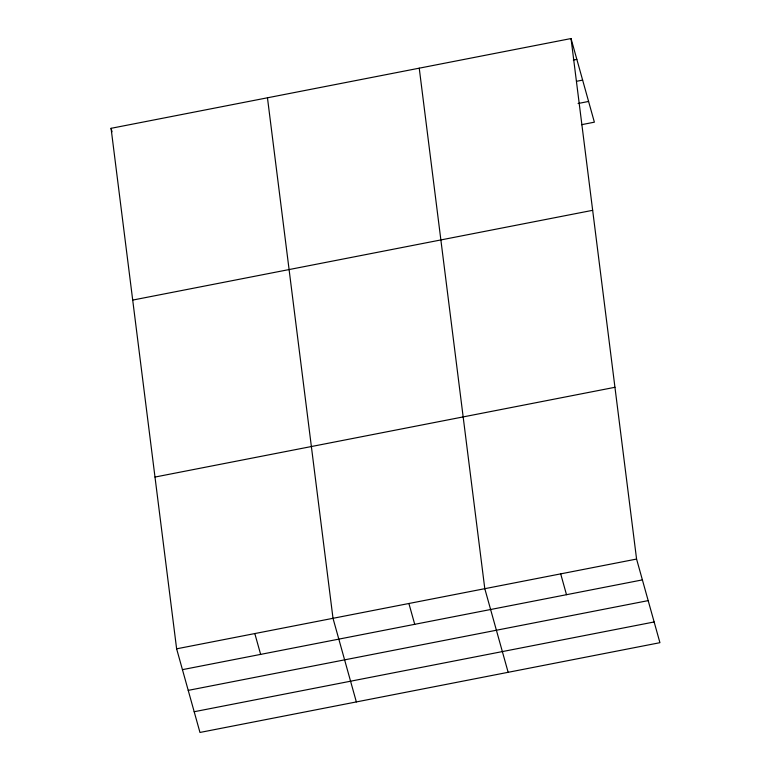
<?xml version="1.0" encoding="UTF-8"?>
<svg xmlns="http://www.w3.org/2000/svg" width="771" height="771" viewBox="0 0 771 771"><rect width="100%" height="100%" fill="white"/><g stroke="black" fill="none" stroke-linecap="round" stroke-linejoin="round"><path stroke-width="1.16" d="M571.032 38.55L636.576 559.062L659.928 642.686L199.968 732.45L176.626 648.825L111.072 128.314L571.032 38.55L594.374 122.175L581.536 124.69M573.345 60.071L576.843 59.386M576.795 81.244L582.625 80.107M578.086 103.507L588.591 101.454M132.699 300.083L592.658 210.319M154.99 477.056L614.95 387.293M176.626 648.825L636.576 559.062M182.438 669.652L642.397 579.888M188.23 690.373L648.18 600.619M194.186 711.729L654.145 621.966M560.69 573.865L566.502 594.701M508.147 672.312L484.795 588.678L419.241 68.176M408.9 603.491L414.721 624.327M356.356 701.928L333.005 618.303L267.46 97.792M254.815 633.56L260.637 654.396M111.072 128.314L112.036 131.783"/></g></svg>
